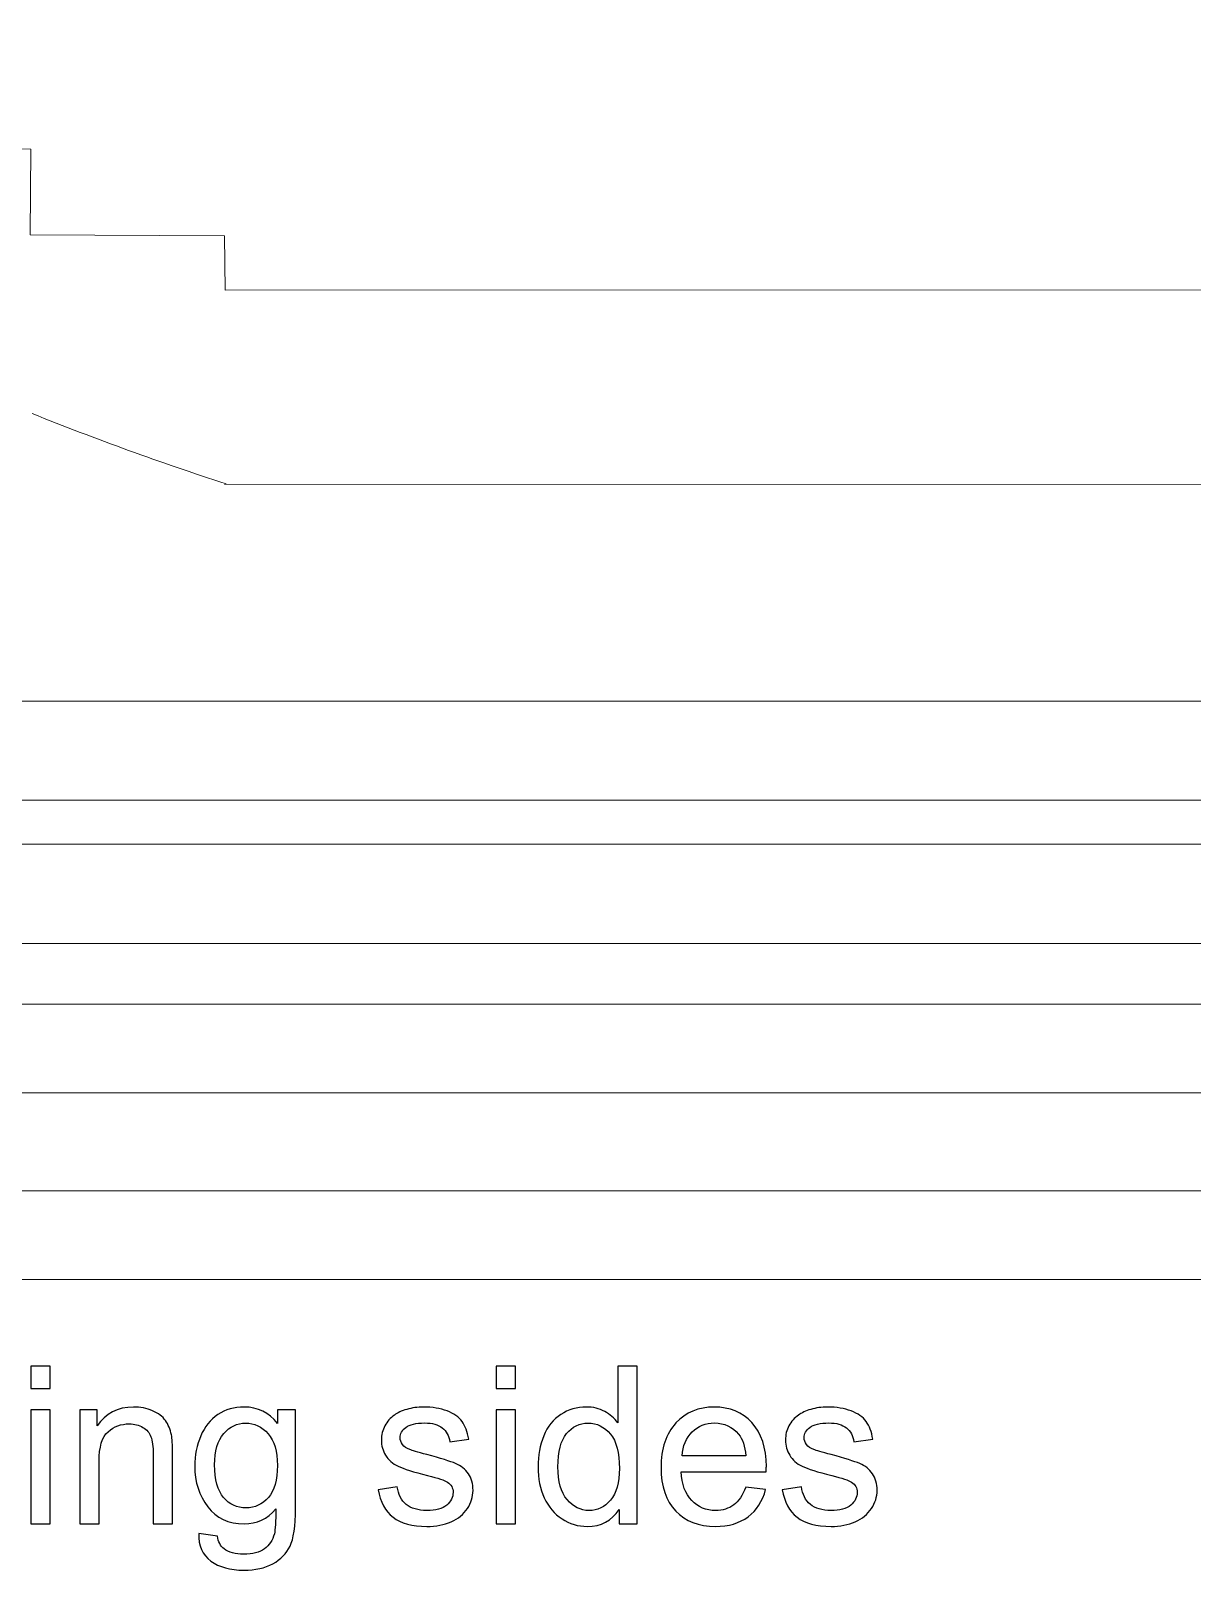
# Model space of a CAD drawing. Header units: centimetres. Extents: x -233 to -82, y 123 to 153.
# Drawn here: x -165.396 to -163.535, y 126.487 to 128.952 of the extents above; entities that cross this region are included whole.
import ezdxf

# ---------------------------------------------------------------- set-up
doc = ezdxf.new("R2010")
doc.units = ezdxf.units.CM
doc.header["$MEASUREMENT"] = 0
doc.layers.add('layer 1', color=7, linetype='Continuous')

msp = doc.modelspace()

# ---------------------------------------------------------------- linework, layer by layer
at = {"layer": 'layer 1', "color": 1, "lineweight": 9}
for points, knots in [([(-165.08532, 128.22554), (-165.08532, 128.22554), (-160.9944, 128.22642), (-160.9944, 128.22642), (-160.9944, 128.22642), (-160.9944, 128.22642), (-160.9932, 128.38108), (-160.9932, 128.38108), (-160.9932, 128.38108), (-160.9932, 128.38108), (-160.68315, 128.38168), (-160.68315, 128.38168), (-160.68315, 128.38168), (-160.68315, 128.38168), (-160.68371, 128.69173), (-160.68371, 128.69173), (-160.68371, 128.69173), (-160.68371, 128.69173), (-161.3039, 128.69057), (-161.3039, 128.69057), (-161.3039, 128.69057), (-161.3039, 128.69057), (-161.30319, 128.53693), (-161.30319, 128.53693), (-161.30319, 128.53693), (-161.30319, 128.53693), (-165.08409, 128.53665), (-165.08409, 128.53665), (-165.08409, 128.53665), (-165.08409, 128.53665), (-165.08553, 128.62379), (-165.08553, 128.62379), (-165.08553, 128.62379), (-165.08553, 128.62379), (-165.39661, 128.62502), (-165.39661, 128.62502), (-165.39661, 128.62502), (-165.39661, 128.62502), (-165.39541, 128.76264), (-165.39541, 128.76264), (-165.39541, 128.76264), (-165.39541, 128.76264), (-165.70653, 128.76388), (-165.70653, 128.76388), (-165.70653, 128.76388), (-165.70653, 128.76388), (-165.70448, 128.95085), (-165.70448, 128.95085), (-165.70448, 128.95085), (-165.70448, 128.95085), (-166.0156, 128.95205), (-166.0156, 128.95205)], [0, 0, 0, 0, 0.0714286, 0.0714286, 0.0714286, 0.0714286, 0.1428571, 0.1428571, 0.1428571, 0.1428571, 0.2142857, 0.2142857, 0.2142857, 0.2142857, 0.2857143, 0.2857143, 0.2857143, 0.2857143, 0.3571429, 0.3571429, 0.3571429, 0.3571429, 0.4285714, 0.4285714, 0.4285714, 0.4285714, 0.5, 0.5, 0.5, 0.5, 0.5714286, 0.5714286, 0.5714286, 0.5714286, 0.6428571, 0.6428571, 0.6428571, 0.6428571, 0.7142857, 0.7142857, 0.7142857, 0.7142857, 0.7857143, 0.7857143, 0.7857143, 0.7857143, 0.8571429, 0.8571429, 0.8571429, 0.8571429, 1, 1, 1, 1]), ([(-161.18697, 127.87854), (-161.18697, 127.87854), (-167.94757, 127.87854), (-167.94757, 127.87854), (-167.94757, 127.87854), (-167.94757, 127.87854), (-167.94757, 127.71979), (-167.94757, 127.71979), (-167.94757, 127.71979), (-167.94757, 127.71979), (-161.18697, 127.71979), (-161.18697, 127.71979), (-161.18697, 127.71979), (-161.18697, 127.71979), (-161.18697, 127.87854), (-161.18697, 127.87854)], [0, 0, 0, 0, 0.2, 0.2, 0.2, 0.2, 0.4, 0.4, 0.4, 0.4, 0.6, 0.6, 0.6, 0.6, 1, 1, 1, 1]), ([(-161.18697, 127.64924), (-161.18697, 127.64924), (-167.94757, 127.64924), (-167.94757, 127.64924), (-167.94757, 127.64924), (-167.94757, 127.64924), (-167.94757, 127.49049), (-167.94757, 127.49049), (-167.94757, 127.49049), (-167.94757, 127.49049), (-161.18697, 127.49049), (-161.18697, 127.49049), (-161.18697, 127.49049), (-161.18697, 127.49049), (-161.18697, 127.64924), (-161.18697, 127.64924)], [0, 0, 0, 0, 0.2, 0.2, 0.2, 0.2, 0.4, 0.4, 0.4, 0.4, 0.6, 0.6, 0.6, 0.6, 1, 1, 1, 1]), ([(-167.94756, 127.39306), (-167.94756, 127.39306), (-167.94756, 127.25121), (-167.94756, 127.25121), (-167.94756, 127.25121), (-167.94756, 127.25121), (-161.18692, 127.25121), (-161.18692, 127.25121), (-161.18692, 127.25121), (-161.18692, 127.25121), (-161.18692, 127.39306), (-161.18692, 127.39306), (-161.18692, 127.39306), (-161.18692, 127.39306), (-167.94756, 127.39306), (-167.94756, 127.39306)], [0, 0, 0, 0, 0.2, 0.2, 0.2, 0.2, 0.4, 0.4, 0.4, 0.4, 0.6, 0.6, 0.6, 0.6, 1, 1, 1, 1]), ([(-167.94756, 127.09431), (-167.94756, 127.09431), (-167.94756, 126.95249), (-167.94756, 126.95249), (-167.94756, 126.95249), (-167.94756, 126.95249), (-161.18692, 126.95249), (-161.18692, 126.95249), (-161.18692, 126.95249), (-161.18692, 126.95249), (-161.18692, 127.09434), (-161.18692, 127.09434), (-161.18692, 127.09434), (-161.18692, 127.09434), (-167.94756, 127.09431), (-167.94756, 127.09431)], [0, 0, 0, 0, 0.2, 0.2, 0.2, 0.2, 0.4, 0.4, 0.4, 0.4, 0.6, 0.6, 0.6, 0.6, 1, 1, 1, 1])]:
    msp.add_open_spline(points, degree=3, knots=knots, dxfattribs=at)
msp.add_open_spline([(-165.39311, 128.33898), (-165.29098, 128.29803), (-165.18758, 128.26049), (-165.08287, 128.22655)], degree=3, dxfattribs=at)
at = {"layer": 'layer 1'}
for points, knots in [([(-165.39546, 126.77777), (-165.39546, 126.77777), (-165.39546, 126.81337), (-165.39546, 126.81337), (-165.39546, 126.81337), (-165.39546, 126.81337), (-165.36446, 126.81337), (-165.36446, 126.81337), (-165.36446, 126.81337), (-165.36446, 126.81337), (-165.36446, 126.77777), (-165.36446, 126.77777), (-165.36446, 126.77777), (-165.36446, 126.77777), (-165.39546, 126.77777), (-165.39546, 126.77777)], [0, 0, 0, 0, 0.2, 0.2, 0.2, 0.2, 0.4, 0.4, 0.4, 0.4, 0.6, 0.6, 0.6, 0.6, 1, 1, 1, 1]), ([(-164.65026, 126.77777), (-164.65026, 126.77777), (-164.65026, 126.81337), (-164.65026, 126.81337), (-164.65026, 126.81337), (-164.65026, 126.81337), (-164.61926, 126.81337), (-164.61926, 126.81337), (-164.61926, 126.81337), (-164.61926, 126.81337), (-164.61926, 126.77777), (-164.61926, 126.77777), (-164.61926, 126.77777), (-164.61926, 126.77777), (-164.65026, 126.77777), (-164.65026, 126.77777)], [0, 0, 0, 0, 0.2, 0.2, 0.2, 0.2, 0.4, 0.4, 0.4, 0.4, 0.6, 0.6, 0.6, 0.6, 1, 1, 1, 1]), ([(-164.45336, 126.56087), (-164.45336, 126.56087), (-164.45336, 126.58397), (-164.45336, 126.58397), (-164.45336, 126.58397), (-164.46496, 126.56587), (-164.48196, 126.55677), (-164.50446, 126.55677), (-164.50446, 126.55677), (-164.51906, 126.55677), (-164.53246, 126.56077), (-164.54466, 126.56887), (-164.54466, 126.56887), (-164.55696, 126.57687), (-164.56636, 126.58807), (-164.57306, 126.60247), (-164.57306, 126.60247), (-164.57976, 126.61687), (-164.58316, 126.63347), (-164.58316, 126.65217), (-164.58316, 126.65217), (-164.58316, 126.67047), (-164.58016, 126.68697), (-164.57406, 126.70187), (-164.57406, 126.70187), (-164.56796, 126.71677), (-164.55886, 126.72817), (-164.54666, 126.73607), (-164.54666, 126.73607), (-164.53456, 126.74397), (-164.52096, 126.74797), (-164.50586, 126.74797), (-164.50586, 126.74797), (-164.49486, 126.74797), (-164.48506, 126.74567), (-164.47636, 126.74097), (-164.47636, 126.74097), (-164.46776, 126.73627), (-164.46076, 126.73027), (-164.45536, 126.72277), (-164.45536, 126.72277), (-164.45536, 126.72277), (-164.45536, 126.81337), (-164.45536, 126.81337), (-164.45536, 126.81337), (-164.45536, 126.81337), (-164.42456, 126.81337), (-164.42456, 126.81337), (-164.42456, 126.81337), (-164.42456, 126.81337), (-164.42456, 126.56087), (-164.42456, 126.56087), (-164.42456, 126.56087), (-164.42456, 126.56087), (-164.45336, 126.56087), (-164.45336, 126.56087)], [0, 0, 0, 0, 0.0666667, 0.0666667, 0.0666667, 0.0666667, 0.1333333, 0.1333333, 0.1333333, 0.1333333, 0.2, 0.2, 0.2, 0.2, 0.2666667, 0.2666667, 0.2666667, 0.2666667, 0.3333333, 0.3333333, 0.3333333, 0.3333333, 0.4, 0.4, 0.4, 0.4, 0.4666667, 0.4666667, 0.4666667, 0.4666667, 0.5333333, 0.5333333, 0.5333333, 0.5333333, 0.6, 0.6, 0.6, 0.6, 0.6666667, 0.6666667, 0.6666667, 0.6666667, 0.7333333, 0.7333333, 0.7333333, 0.7333333, 0.8, 0.8, 0.8, 0.8, 0.8666667, 0.8666667, 0.8666667, 0.8666667, 1, 1, 1, 1]), ([(-165.31716, 126.56087), (-165.31716, 126.56087), (-165.31716, 126.74377), (-165.31716, 126.74377), (-165.31716, 126.74377), (-165.31716, 126.74377), (-165.28926, 126.74377), (-165.28926, 126.74377), (-165.28926, 126.74377), (-165.28926, 126.74377), (-165.28926, 126.71777), (-165.28926, 126.71777), (-165.28926, 126.71777), (-165.27586, 126.73787), (-165.25646, 126.74797), (-165.23106, 126.74797), (-165.23106, 126.74797), (-165.22006, 126.74797), (-165.20996, 126.74597), (-165.20066, 126.74207), (-165.20066, 126.74207), (-165.19136, 126.73807), (-165.18446, 126.73287), (-165.17986, 126.72647), (-165.17986, 126.72647), (-165.17536, 126.71997), (-165.17216, 126.71237), (-165.17026, 126.70347), (-165.17026, 126.70347), (-165.16916, 126.69777), (-165.16856, 126.68767), (-165.16856, 126.67337), (-165.16856, 126.67337), (-165.16856, 126.67337), (-165.16856, 126.56087), (-165.16856, 126.56087), (-165.16856, 126.56087), (-165.16856, 126.56087), (-165.19956, 126.56087), (-165.19956, 126.56087), (-165.19956, 126.56087), (-165.19956, 126.56087), (-165.19956, 126.67217), (-165.19956, 126.67217), (-165.19956, 126.67217), (-165.19956, 126.68477), (-165.20076, 126.69417), (-165.20316, 126.70047), (-165.20316, 126.70047), (-165.20556, 126.70677), (-165.20986, 126.71177), (-165.21596, 126.71547), (-165.21596, 126.71547), (-165.22216, 126.71917), (-165.22936, 126.72107), (-165.23766, 126.72107), (-165.23766, 126.72107), (-165.25086, 126.72107), (-165.26226, 126.71687), (-165.27176, 126.70847), (-165.27176, 126.70847), (-165.28136, 126.70007), (-165.28616, 126.68417), (-165.28616, 126.66077), (-165.28616, 126.66077), (-165.28616, 126.66077), (-165.28616, 126.56087), (-165.28616, 126.56087), (-165.28616, 126.56087), (-165.28616, 126.56087), (-165.31716, 126.56087), (-165.31716, 126.56087)], [0, 0, 0, 0, 0.0526316, 0.0526316, 0.0526316, 0.0526316, 0.1052632, 0.1052632, 0.1052632, 0.1052632, 0.1578947, 0.1578947, 0.1578947, 0.1578947, 0.2105263, 0.2105263, 0.2105263, 0.2105263, 0.2631579, 0.2631579, 0.2631579, 0.2631579, 0.3157895, 0.3157895, 0.3157895, 0.3157895, 0.3684211, 0.3684211, 0.3684211, 0.3684211, 0.4210526, 0.4210526, 0.4210526, 0.4210526, 0.4736842, 0.4736842, 0.4736842, 0.4736842, 0.5263158, 0.5263158, 0.5263158, 0.5263158, 0.5789474, 0.5789474, 0.5789474, 0.5789474, 0.6315789, 0.6315789, 0.6315789, 0.6315789, 0.6842105, 0.6842105, 0.6842105, 0.6842105, 0.7368421, 0.7368421, 0.7368421, 0.7368421, 0.7894737, 0.7894737, 0.7894737, 0.7894737, 0.8421053, 0.8421053, 0.8421053, 0.8421053, 0.8947368, 0.8947368, 0.8947368, 0.8947368, 1, 1, 1, 1]), ([(-165.12666, 126.54567), (-165.12666, 126.54567), (-165.09656, 126.54127), (-165.09656, 126.54127), (-165.09656, 126.54127), (-165.09526, 126.53197), (-165.09176, 126.52517), (-165.08606, 126.52087), (-165.08606, 126.52087), (-165.07836, 126.51517), (-165.06786, 126.51227), (-165.05456, 126.51227), (-165.05456, 126.51227), (-165.04016, 126.51227), (-165.02906, 126.51517), (-165.02126, 126.52087), (-165.02126, 126.52087), (-165.01346, 126.52657), (-165.00816, 126.53467), (-165.00546, 126.54507), (-165.00546, 126.54507), (-165.00386, 126.55137), (-165.00306, 126.56457), (-165.00316, 126.58477), (-165.00316, 126.58477), (-165.01666, 126.56887), (-165.03356, 126.56087), (-165.05386, 126.56087), (-165.05386, 126.56087), (-165.07896, 126.56087), (-165.09846, 126.56997), (-165.11216, 126.58807), (-165.11216, 126.58807), (-165.12596, 126.60617), (-165.13286, 126.62797), (-165.13286, 126.65337), (-165.13286, 126.65337), (-165.13286, 126.67087), (-165.12966, 126.68697), (-165.12336, 126.70177), (-165.12336, 126.70177), (-165.11706, 126.71647), (-165.10796, 126.72787), (-165.09596, 126.73597), (-165.09596, 126.73597), (-165.08396, 126.74397), (-165.06986, 126.74797), (-165.05366, 126.74797), (-165.05366, 126.74797), (-165.03206, 126.74797), (-165.01426, 126.73927), (-165.00026, 126.72177), (-165.00026, 126.72177), (-165.00026, 126.72177), (-165.00026, 126.74377), (-165.00026, 126.74377), (-165.00026, 126.74377), (-165.00026, 126.74377), (-164.97166, 126.74377), (-164.97166, 126.74377), (-164.97166, 126.74377), (-164.97166, 126.74377), (-164.97166, 126.58567), (-164.97166, 126.58567), (-164.97166, 126.58567), (-164.97166, 126.55717), (-164.97456, 126.53697), (-164.98036, 126.52507), (-164.98036, 126.52507), (-164.98616, 126.51317), (-164.99536, 126.50387), (-165.00786, 126.49697), (-165.00786, 126.49697), (-165.02046, 126.49007), (-165.03596, 126.48667), (-165.05436, 126.48667), (-165.05436, 126.48667), (-165.07616, 126.48667), (-165.09376, 126.49157), (-165.10716, 126.50137), (-165.10716, 126.50137), (-165.12066, 126.51117), (-165.12716, 126.52597), (-165.12666, 126.54567)], [0, 0, 0, 0, 0.0454545, 0.0454545, 0.0454545, 0.0454545, 0.0909091, 0.0909091, 0.0909091, 0.0909091, 0.1363636, 0.1363636, 0.1363636, 0.1363636, 0.1818182, 0.1818182, 0.1818182, 0.1818182, 0.2272727, 0.2272727, 0.2272727, 0.2272727, 0.2727273, 0.2727273, 0.2727273, 0.2727273, 0.3181818, 0.3181818, 0.3181818, 0.3181818, 0.3636364, 0.3636364, 0.3636364, 0.3636364, 0.4090909, 0.4090909, 0.4090909, 0.4090909, 0.4545455, 0.4545455, 0.4545455, 0.4545455, 0.5, 0.5, 0.5, 0.5, 0.5454545, 0.5454545, 0.5454545, 0.5454545, 0.5909091, 0.5909091, 0.5909091, 0.5909091, 0.6363636, 0.6363636, 0.6363636, 0.6363636, 0.6818182, 0.6818182, 0.6818182, 0.6818182, 0.7272727, 0.7272727, 0.7272727, 0.7272727, 0.7727273, 0.7727273, 0.7727273, 0.7727273, 0.8181818, 0.8181818, 0.8181818, 0.8181818, 0.8636364, 0.8636364, 0.8636364, 0.8636364, 0.9090909, 0.9090909, 0.9090909, 0.9090909, 1, 1, 1, 1]), ([(-164.83916, 126.61547), (-164.83916, 126.61547), (-164.80856, 126.62027), (-164.80856, 126.62027), (-164.80856, 126.62027), (-164.80686, 126.60797), (-164.80206, 126.59857), (-164.79416, 126.59207), (-164.79416, 126.59207), (-164.78626, 126.58557), (-164.77526, 126.58227), (-164.76116, 126.58227), (-164.76116, 126.58227), (-164.74696, 126.58227), (-164.73636, 126.58517), (-164.72946, 126.59097), (-164.72946, 126.59097), (-164.72256, 126.59677), (-164.71916, 126.60357), (-164.71916, 126.61137), (-164.71916, 126.61137), (-164.71916, 126.61837), (-164.72216, 126.62387), (-164.72826, 126.62787), (-164.72826, 126.62787), (-164.73256, 126.63057), (-164.74306, 126.63407), (-164.75996, 126.63837), (-164.75996, 126.63837), (-164.78266, 126.64407), (-164.79846, 126.64907), (-164.80726, 126.65327), (-164.80726, 126.65327), (-164.81606, 126.65747), (-164.82276, 126.66327), (-164.82726, 126.67067), (-164.82726, 126.67067), (-164.83176, 126.67807), (-164.83406, 126.68627), (-164.83406, 126.69527), (-164.83406, 126.69527), (-164.83406, 126.70337), (-164.83216, 126.71097), (-164.82846, 126.71787), (-164.82846, 126.71787), (-164.82476, 126.72477), (-164.81966, 126.73057), (-164.81316, 126.73517), (-164.81316, 126.73517), (-164.80836, 126.73877), (-164.80176, 126.74177), (-164.79346, 126.74427), (-164.79346, 126.74427), (-164.78516, 126.74677), (-164.77616, 126.74797), (-164.76666, 126.74797), (-164.76666, 126.74797), (-164.75236, 126.74797), (-164.73976, 126.74587), (-164.72886, 126.74177), (-164.72886, 126.74177), (-164.71796, 126.73767), (-164.70996, 126.73207), (-164.70476, 126.72497), (-164.70476, 126.72497), (-164.69966, 126.71787), (-164.69606, 126.70847), (-164.69416, 126.69657), (-164.69416, 126.69657), (-164.69416, 126.69657), (-164.72446, 126.69247), (-164.72446, 126.69247), (-164.72446, 126.69247), (-164.72586, 126.70187), (-164.72986, 126.70927), (-164.73646, 126.71457), (-164.73646, 126.71457), (-164.74306, 126.71987), (-164.75236, 126.72247), (-164.76446, 126.72247), (-164.76446, 126.72247), (-164.77866, 126.72247), (-164.78876, 126.72017), (-164.79486, 126.71547), (-164.79486, 126.71547), (-164.80096, 126.71077), (-164.80406, 126.70517), (-164.80406, 126.69887), (-164.80406, 126.69887), (-164.80406, 126.69477), (-164.80276, 126.69117), (-164.80026, 126.68797), (-164.80026, 126.68797), (-164.79776, 126.68467), (-164.79376, 126.68187), (-164.78836, 126.67977), (-164.78836, 126.67977), (-164.78526, 126.67857), (-164.77616, 126.67587), (-164.76096, 126.67177), (-164.76096, 126.67177), (-164.73906, 126.66587), (-164.72376, 126.66117), (-164.71506, 126.65747), (-164.71506, 126.65747), (-164.70636, 126.65377), (-164.69956, 126.64827), (-164.69466, 126.64117), (-164.69466, 126.64117), (-164.68976, 126.63407), (-164.68726, 126.62517), (-164.68726, 126.61457), (-164.68726, 126.61457), (-164.68726, 126.60427), (-164.69026, 126.59457), (-164.69626, 126.58547), (-164.69626, 126.58547), (-164.70236, 126.57637), (-164.71106, 126.56927), (-164.72236, 126.56427), (-164.72236, 126.56427), (-164.73376, 126.55927), (-164.74666, 126.55677), (-164.76096, 126.55677), (-164.76096, 126.55677), (-164.78476, 126.55677), (-164.80286, 126.56167), (-164.81536, 126.57157), (-164.81536, 126.57157), (-164.82786, 126.58147), (-164.83576, 126.59607), (-164.83916, 126.61547)], [0, 0, 0, 0, 0.0294118, 0.0294118, 0.0294118, 0.0294118, 0.0588235, 0.0588235, 0.0588235, 0.0588235, 0.0882353, 0.0882353, 0.0882353, 0.0882353, 0.1176471, 0.1176471, 0.1176471, 0.1176471, 0.1470588, 0.1470588, 0.1470588, 0.1470588, 0.1764706, 0.1764706, 0.1764706, 0.1764706, 0.2058824, 0.2058824, 0.2058824, 0.2058824, 0.2352941, 0.2352941, 0.2352941, 0.2352941, 0.2647059, 0.2647059, 0.2647059, 0.2647059, 0.2941176, 0.2941176, 0.2941176, 0.2941176, 0.3235294, 0.3235294, 0.3235294, 0.3235294, 0.3529412, 0.3529412, 0.3529412, 0.3529412, 0.3823529, 0.3823529, 0.3823529, 0.3823529, 0.4117647, 0.4117647, 0.4117647, 0.4117647, 0.4411765, 0.4411765, 0.4411765, 0.4411765, 0.4705882, 0.4705882, 0.4705882, 0.4705882, 0.5, 0.5, 0.5, 0.5, 0.5294118, 0.5294118, 0.5294118, 0.5294118, 0.5588235, 0.5588235, 0.5588235, 0.5588235, 0.5882353, 0.5882353, 0.5882353, 0.5882353, 0.6176471, 0.6176471, 0.6176471, 0.6176471, 0.6470588, 0.6470588, 0.6470588, 0.6470588, 0.6764706, 0.6764706, 0.6764706, 0.6764706, 0.7058824, 0.7058824, 0.7058824, 0.7058824, 0.7352941, 0.7352941, 0.7352941, 0.7352941, 0.7647059, 0.7647059, 0.7647059, 0.7647059, 0.7941176, 0.7941176, 0.7941176, 0.7941176, 0.8235294, 0.8235294, 0.8235294, 0.8235294, 0.8529412, 0.8529412, 0.8529412, 0.8529412, 0.8823529, 0.8823529, 0.8823529, 0.8823529, 0.9117647, 0.9117647, 0.9117647, 0.9117647, 0.9411765, 0.9411765, 0.9411765, 0.9411765, 1, 1, 1, 1]), ([(-164.25056, 126.61977), (-164.25056, 126.61977), (-164.21856, 126.61577), (-164.21856, 126.61577), (-164.21856, 126.61577), (-164.22366, 126.59707), (-164.23296, 126.58257), (-164.24666, 126.57227), (-164.24666, 126.57227), (-164.26036, 126.56197), (-164.27776, 126.55677), (-164.29896, 126.55677), (-164.29896, 126.55677), (-164.32576, 126.55677), (-164.34696, 126.56497), (-164.36266, 126.58147), (-164.36266, 126.58147), (-164.37836, 126.59797), (-164.38616, 126.62107), (-164.38616, 126.65077), (-164.38616, 126.65077), (-164.38616, 126.68157), (-164.37826, 126.70547), (-164.36236, 126.72247), (-164.36236, 126.72247), (-164.34646, 126.73947), (-164.32596, 126.74797), (-164.30066, 126.74797), (-164.30066, 126.74797), (-164.27626, 126.74797), (-164.25626, 126.73967), (-164.24076, 126.72297), (-164.24076, 126.72297), (-164.22526, 126.70627), (-164.21746, 126.68287), (-164.21746, 126.65267), (-164.21746, 126.65267), (-164.21746, 126.65087), (-164.21756, 126.64807), (-164.21766, 126.64437), (-164.21766, 126.64437), (-164.21766, 126.64437), (-164.35406, 126.64437), (-164.35406, 126.64437), (-164.35406, 126.64437), (-164.35296, 126.62427), (-164.34726, 126.60897), (-164.33706, 126.59827), (-164.33706, 126.59827), (-164.32686, 126.58757), (-164.31406, 126.58227), (-164.29876, 126.58227), (-164.29876, 126.58227), (-164.28746, 126.58227), (-164.27776, 126.58527), (-164.26966, 126.59127), (-164.26966, 126.59127), (-164.26166, 126.59717), (-164.25526, 126.60667), (-164.25056, 126.61977)], [0, 0, 0, 0, 0.0625, 0.0625, 0.0625, 0.0625, 0.125, 0.125, 0.125, 0.125, 0.1875, 0.1875, 0.1875, 0.1875, 0.25, 0.25, 0.25, 0.25, 0.3125, 0.3125, 0.3125, 0.3125, 0.375, 0.375, 0.375, 0.375, 0.4375, 0.4375, 0.4375, 0.4375, 0.5, 0.5, 0.5, 0.5, 0.5625, 0.5625, 0.5625, 0.5625, 0.625, 0.625, 0.625, 0.625, 0.6875, 0.6875, 0.6875, 0.6875, 0.75, 0.75, 0.75, 0.75, 0.8125, 0.8125, 0.8125, 0.8125, 0.875, 0.875, 0.875, 0.875, 1, 1, 1, 1]), ([(-164.19196, 126.61547), (-164.19196, 126.61547), (-164.16136, 126.62027), (-164.16136, 126.62027), (-164.16136, 126.62027), (-164.15966, 126.60797), (-164.15486, 126.59857), (-164.14696, 126.59207), (-164.14696, 126.59207), (-164.13906, 126.58557), (-164.12806, 126.58227), (-164.11396, 126.58227), (-164.11396, 126.58227), (-164.09976, 126.58227), (-164.08916, 126.58517), (-164.08226, 126.59097), (-164.08226, 126.59097), (-164.07536, 126.59677), (-164.07196, 126.60357), (-164.07196, 126.61137), (-164.07196, 126.61137), (-164.07196, 126.61837), (-164.07496, 126.62387), (-164.08106, 126.62787), (-164.08106, 126.62787), (-164.08536, 126.63057), (-164.09586, 126.63407), (-164.11276, 126.63837), (-164.11276, 126.63837), (-164.13546, 126.64407), (-164.15126, 126.64907), (-164.16006, 126.65327), (-164.16006, 126.65327), (-164.16886, 126.65747), (-164.17556, 126.66327), (-164.18006, 126.67067), (-164.18006, 126.67067), (-164.18456, 126.67807), (-164.18686, 126.68627), (-164.18686, 126.69527), (-164.18686, 126.69527), (-164.18686, 126.70337), (-164.18496, 126.71097), (-164.18126, 126.71787), (-164.18126, 126.71787), (-164.17756, 126.72477), (-164.17246, 126.73057), (-164.16596, 126.73517), (-164.16596, 126.73517), (-164.16116, 126.73877), (-164.15456, 126.74177), (-164.14626, 126.74427), (-164.14626, 126.74427), (-164.13796, 126.74677), (-164.12896, 126.74797), (-164.11946, 126.74797), (-164.11946, 126.74797), (-164.10516, 126.74797), (-164.09256, 126.74587), (-164.08166, 126.74177), (-164.08166, 126.74177), (-164.07076, 126.73767), (-164.06276, 126.73207), (-164.05756, 126.72497), (-164.05756, 126.72497), (-164.05246, 126.71787), (-164.04886, 126.70847), (-164.04696, 126.69657), (-164.04696, 126.69657), (-164.04696, 126.69657), (-164.07726, 126.69247), (-164.07726, 126.69247), (-164.07726, 126.69247), (-164.07866, 126.70187), (-164.08266, 126.70927), (-164.08926, 126.71457), (-164.08926, 126.71457), (-164.09586, 126.71987), (-164.10516, 126.72247), (-164.11726, 126.72247), (-164.11726, 126.72247), (-164.13146, 126.72247), (-164.14156, 126.72017), (-164.14766, 126.71547), (-164.14766, 126.71547), (-164.15376, 126.71077), (-164.15686, 126.70517), (-164.15686, 126.69887), (-164.15686, 126.69887), (-164.15686, 126.69477), (-164.15556, 126.69117), (-164.15306, 126.68797), (-164.15306, 126.68797), (-164.15056, 126.68467), (-164.14656, 126.68187), (-164.14116, 126.67977), (-164.14116, 126.67977), (-164.13806, 126.67857), (-164.12896, 126.67587), (-164.11376, 126.67177), (-164.11376, 126.67177), (-164.09186, 126.66587), (-164.07656, 126.66117), (-164.06786, 126.65747), (-164.06786, 126.65747), (-164.05916, 126.65377), (-164.05236, 126.64827), (-164.04746, 126.64117), (-164.04746, 126.64117), (-164.04256, 126.63407), (-164.04006, 126.62517), (-164.04006, 126.61457), (-164.04006, 126.61457), (-164.04006, 126.60427), (-164.04306, 126.59457), (-164.04906, 126.58547), (-164.04906, 126.58547), (-164.05516, 126.57637), (-164.06386, 126.56927), (-164.07516, 126.56427), (-164.07516, 126.56427), (-164.08656, 126.55927), (-164.09946, 126.55677), (-164.11376, 126.55677), (-164.11376, 126.55677), (-164.13756, 126.55677), (-164.15566, 126.56167), (-164.16816, 126.57157), (-164.16816, 126.57157), (-164.18066, 126.58147), (-164.18856, 126.59607), (-164.19196, 126.61547)], [0, 0, 0, 0, 0.0294118, 0.0294118, 0.0294118, 0.0294118, 0.0588235, 0.0588235, 0.0588235, 0.0588235, 0.0882353, 0.0882353, 0.0882353, 0.0882353, 0.1176471, 0.1176471, 0.1176471, 0.1176471, 0.1470588, 0.1470588, 0.1470588, 0.1470588, 0.1764706, 0.1764706, 0.1764706, 0.1764706, 0.2058824, 0.2058824, 0.2058824, 0.2058824, 0.2352941, 0.2352941, 0.2352941, 0.2352941, 0.2647059, 0.2647059, 0.2647059, 0.2647059, 0.2941176, 0.2941176, 0.2941176, 0.2941176, 0.3235294, 0.3235294, 0.3235294, 0.3235294, 0.3529412, 0.3529412, 0.3529412, 0.3529412, 0.3823529, 0.3823529, 0.3823529, 0.3823529, 0.4117647, 0.4117647, 0.4117647, 0.4117647, 0.4411765, 0.4411765, 0.4411765, 0.4411765, 0.4705882, 0.4705882, 0.4705882, 0.4705882, 0.5, 0.5, 0.5, 0.5, 0.5294118, 0.5294118, 0.5294118, 0.5294118, 0.5588235, 0.5588235, 0.5588235, 0.5588235, 0.5882353, 0.5882353, 0.5882353, 0.5882353, 0.6176471, 0.6176471, 0.6176471, 0.6176471, 0.6470588, 0.6470588, 0.6470588, 0.6470588, 0.6764706, 0.6764706, 0.6764706, 0.6764706, 0.7058824, 0.7058824, 0.7058824, 0.7058824, 0.7352941, 0.7352941, 0.7352941, 0.7352941, 0.7647059, 0.7647059, 0.7647059, 0.7647059, 0.7941176, 0.7941176, 0.7941176, 0.7941176, 0.8235294, 0.8235294, 0.8235294, 0.8235294, 0.8529412, 0.8529412, 0.8529412, 0.8529412, 0.8823529, 0.8823529, 0.8823529, 0.8823529, 0.9117647, 0.9117647, 0.9117647, 0.9117647, 0.9411765, 0.9411765, 0.9411765, 0.9411765, 1, 1, 1, 1]), ([(-165.39546, 126.56087), (-165.39546, 126.56087), (-165.39546, 126.74377), (-165.39546, 126.74377), (-165.39546, 126.74377), (-165.39546, 126.74377), (-165.36446, 126.74377), (-165.36446, 126.74377), (-165.36446, 126.74377), (-165.36446, 126.74377), (-165.36446, 126.56087), (-165.36446, 126.56087), (-165.36446, 126.56087), (-165.36446, 126.56087), (-165.39546, 126.56087), (-165.39546, 126.56087)], [0, 0, 0, 0, 0.2, 0.2, 0.2, 0.2, 0.4, 0.4, 0.4, 0.4, 0.6, 0.6, 0.6, 0.6, 1, 1, 1, 1]), ([(-165.10106, 126.65557), (-165.10106, 126.63157), (-165.09626, 126.61407), (-165.08676, 126.60307), (-165.08676, 126.60307), (-165.07726, 126.59207), (-165.06526, 126.58657), (-165.05086, 126.58657), (-165.05086, 126.58657), (-165.03666, 126.58657), (-165.02476, 126.59207), (-165.01506, 126.60307), (-165.01506, 126.60307), (-165.00536, 126.61397), (-165.00056, 126.63117), (-165.00056, 126.65457), (-165.00056, 126.65457), (-165.00056, 126.67697), (-165.00556, 126.69387), (-165.01546, 126.70527), (-165.01546, 126.70527), (-165.02536, 126.71657), (-165.03736, 126.72227), (-165.05146, 126.72227), (-165.05146, 126.72227), (-165.06516, 126.72227), (-165.07686, 126.71667), (-165.08656, 126.70547), (-165.08656, 126.70547), (-165.09626, 126.69427), (-165.10106, 126.67767), (-165.10106, 126.65557)], [0, 0, 0, 0, 0.1111111, 0.1111111, 0.1111111, 0.1111111, 0.2222222, 0.2222222, 0.2222222, 0.2222222, 0.3333333, 0.3333333, 0.3333333, 0.3333333, 0.4444444, 0.4444444, 0.4444444, 0.4444444, 0.5555556, 0.5555556, 0.5555556, 0.5555556, 0.6666667, 0.6666667, 0.6666667, 0.6666667, 0.7777778, 0.7777778, 0.7777778, 0.7777778, 1, 1, 1, 1]), ([(-164.65026, 126.56087), (-164.65026, 126.56087), (-164.65026, 126.74377), (-164.65026, 126.74377), (-164.65026, 126.74377), (-164.65026, 126.74377), (-164.61926, 126.74377), (-164.61926, 126.74377), (-164.61926, 126.74377), (-164.61926, 126.74377), (-164.61926, 126.56087), (-164.61926, 126.56087), (-164.61926, 126.56087), (-164.61926, 126.56087), (-164.65026, 126.56087), (-164.65026, 126.56087)], [0, 0, 0, 0, 0.2, 0.2, 0.2, 0.2, 0.4, 0.4, 0.4, 0.4, 0.6, 0.6, 0.6, 0.6, 1, 1, 1, 1]), ([(-164.55136, 126.65217), (-164.55136, 126.62877), (-164.54636, 126.61127), (-164.53646, 126.59967), (-164.53646, 126.59967), (-164.52656, 126.58807), (-164.51496, 126.58227), (-164.50156, 126.58227), (-164.50156, 126.58227), (-164.48806, 126.58227), (-164.47646, 126.58777), (-164.46696, 126.59887), (-164.46696, 126.59887), (-164.45746, 126.60997), (-164.45276, 126.62687), (-164.45276, 126.64957), (-164.45276, 126.64957), (-164.45276, 126.67467), (-164.45756, 126.69307), (-164.46726, 126.70477), (-164.46726, 126.70477), (-164.47696, 126.71647), (-164.48886, 126.72227), (-164.50296, 126.72227), (-164.50296, 126.72227), (-164.51666, 126.72227), (-164.52816, 126.71667), (-164.53746, 126.70537), (-164.53746, 126.70537), (-164.54676, 126.69407), (-164.55136, 126.67637), (-164.55136, 126.65217)], [0, 0, 0, 0, 0.1111111, 0.1111111, 0.1111111, 0.1111111, 0.2222222, 0.2222222, 0.2222222, 0.2222222, 0.3333333, 0.3333333, 0.3333333, 0.3333333, 0.4444444, 0.4444444, 0.4444444, 0.4444444, 0.5555556, 0.5555556, 0.5555556, 0.5555556, 0.6666667, 0.6666667, 0.6666667, 0.6666667, 0.7777778, 0.7777778, 0.7777778, 0.7777778, 1, 1, 1, 1]), ([(-164.35236, 126.66987), (-164.35236, 126.66987), (-164.25026, 126.66987), (-164.25026, 126.66987), (-164.25026, 126.66987), (-164.25156, 126.68527), (-164.25546, 126.69687), (-164.26196, 126.70457), (-164.26196, 126.70457), (-164.27186, 126.71647), (-164.28466, 126.72247), (-164.30036, 126.72247), (-164.30036, 126.72247), (-164.31466, 126.72247), (-164.32656, 126.71767), (-164.33626, 126.70817), (-164.33626, 126.70817), (-164.34596, 126.69867), (-164.35136, 126.68587), (-164.35236, 126.66987)], [0, 0, 0, 0, 0.1666667, 0.1666667, 0.1666667, 0.1666667, 0.3333333, 0.3333333, 0.3333333, 0.3333333, 0.5, 0.5, 0.5, 0.5, 0.6666667, 0.6666667, 0.6666667, 0.6666667, 1, 1, 1, 1])]:
    msp.add_open_spline(points, degree=3, knots=knots, dxfattribs=at)

doc.saveas('drawing.dxf')
